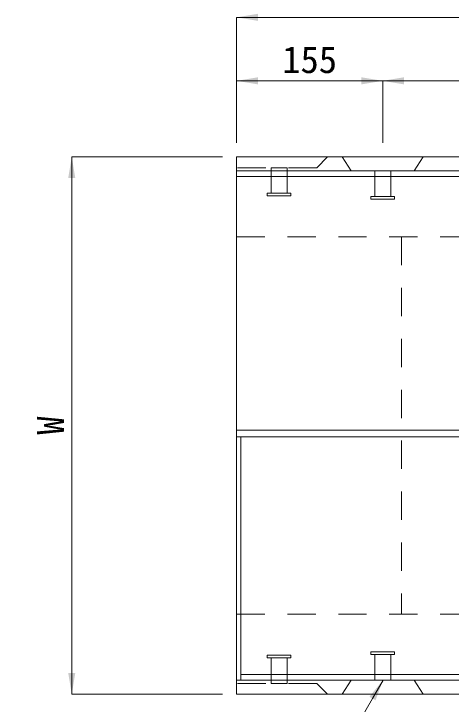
# Model space of a CAD drawing. Units: millimetres, scale not verified. Extents: x 289 to 42849, y -1182 to 27464.
# Drawn here: x 29634 to 30098, y 6055 to 6788 of the extents above; entities that cross this region are included whole.
import ezdxf
from ezdxf.enums import TextEntityAlignment as Align

# ---------------------------------------------------------------- set-up
doc = ezdxf.new("R2010")
doc.units = ezdxf.units.MM
doc.header["$LTSCALE"] = 40
doc.linetypes.add('USER2', pattern=[1.35, 0.75, -0.6])
for name, color, linetype, lineweight in [('インサート', 3, 'USER2', 5), ('寸法線', 7, 'Continuous', 9), ('本体', 2, 'Continuous', 9)]:
    doc.layers.add(name, color=color, linetype=linetype, lineweight=lineweight)
doc.styles.add('ＭＳ ゴシック', font='')
doc.styles.get('ＭＳ ゴシック').set_extended_font_data('MS Gothic')

# ---------------------------------------------------------------- blocks, each defined once
blk = doc.blocks.new('filled_arrow')
at = {"color": 0, "linetype": 'Continuous', "lineweight": -2}
blk.add_solid([(7.5, 1.25), (0, 0), (7.5, -1.25)], dxfattribs=at)

msp = doc.modelspace()

# ---------------------------------------------------------------- linework, layer by layer
at = {"layer": 'インサート'}
for p, q in [((29923.87, 6624.43), (29906.87, 6624.43)), ((29906.87, 6624.43), (29906.87, 6597.43)), ((29923.87, 6624.43), (29923.87, 6597.43)), ((30016.87, 6620.93), (30016.87, 6593.93)), ((30033.87, 6620.93), (30033.87, 6593.93)), ((29927.87, 6597.43), (29902.87, 6597.43)), ((29902.87, 6597.43), (29902.87, 6594.43)), ((29927.87, 6594.43), (29902.87, 6594.43)), ((29927.87, 6597.43), (29927.87, 6594.43)), ((30037.87, 6593.93), (30012.87, 6593.93)), ((30012.87, 6593.93), (30012.87, 6590.93)), ((30037.87, 6590.93), (30012.87, 6590.93)), ((30037.87, 6593.93), (30037.87, 6590.93)), ((29927.87, 6107.43), (29902.87, 6107.43)), ((29902.87, 6104.43), (29902.87, 6107.43)), ((29927.87, 6104.43), (29927.87, 6107.43)), ((30037.87, 6110.93), (30012.87, 6110.93)), ((30012.87, 6107.93), (30012.87, 6110.93)), ((30037.87, 6107.93), (30012.87, 6107.93)), ((30016.87, 6080.93), (30016.87, 6107.93)), ((30033.87, 6080.93), (30033.87, 6107.93)), ((30037.87, 6107.93), (30037.87, 6110.93)), ((29927.87, 6104.43), (29902.87, 6104.43)), ((29906.87, 6077.43), (29906.87, 6104.43)), ((29923.87, 6077.43), (29923.87, 6104.43)), ((29923.87, 6077.43), (29906.87, 6077.43))]:
    msp.add_line(p, q, dxfattribs=at)
at = {"layer": '寸法線'}
for p, q in [((29870.37, 6783.89), (30868.37, 6783.89)), ((29870.37, 6650.93), (29870.37, 6783.89)), ((29870.37, 6716.55), (30025.37, 6716.55)), ((29870.37, 6650.93), (29870.37, 6716.55)), ((30025.37, 6650.93), (30025.37, 6716.55)), ((30025.37, 6716.55), (30713.37, 6716.55)), ((30025.37, 6650.93), (30025.37, 6716.55)), ((29695.37, 6635.93), (29695.37, 6065.93)), ((29855.37, 6635.93), (29695.37, 6635.93)), ((29855.37, 6065.93), (29695.37, 6065.93))]:
    msp.add_line(p, q, dxfattribs=at)
msp.add_lwpolyline([(30025.76, 6080.93), (30014.51, 6061.44), (29948.24, 5946.67), (29633.87, 5949.26)], dxfattribs=at)
at = {"layer": '本体', "lineweight": 20}
for p, q in [((30868.37, 6635.93), (29870.37, 6635.93)), ((29870.37, 6065.93), (29870.37, 6635.93)), ((30868.37, 6620.93), (29870.37, 6620.93)), ((29870.37, 6080.93), (30868.37, 6080.93)), ((29870.37, 6065.93), (30868.37, 6065.93))]:
    msp.add_line(p, q, dxfattribs=at)
at = {"layer": '本体', "linetype": 'USER2'}
for p, q in [((29955.37, 6624.43), (29966.87, 6635.93)), ((29955.37, 6624.43), (29870.37, 6624.43)), ((29870.37, 6550.93), (30868.37, 6550.93)), ((30045.37, 6550.93), (30045.37, 6150.93)), ((29870.37, 6150.93), (30868.37, 6150.93)), ((29955.37, 6077.43), (29870.37, 6077.43)), ((29955.37, 6077.43), (29966.87, 6065.93))]:
    msp.add_line(p, q, dxfattribs=at)
at = {"layer": '本体'}
for p, q in [((29982.37, 6635.93), (29991.87, 6620.93)), ((30058.87, 6620.93), (30068.37, 6635.93)), ((29870.37, 6345.93), (30868.37, 6345.93)), ((29870.37, 6338.93), (30868.37, 6338.93)), ((29982.37, 6065.93), (29991.87, 6080.93)), ((30058.87, 6080.93), (30068.37, 6065.93))]:
    msp.add_line(p, q, dxfattribs=at)
at = {"layer": '本体', "color": 7}
for p, q in [((29870.37, 6614.93), (30868.37, 6614.93)), ((29874.87, 6086.93), (30108.37, 6086.93))]:
    msp.add_line(p, q, dxfattribs=at)
at = {"layer": '本体', "color": 7, "lineweight": 5}
msp.add_line((29874.87, 6338.93), (29874.87, 6080.93), dxfattribs=at)

# ---------------------------------------------------------------- block references
at = {"layer": '寸法線', "xscale": 3, "yscale": 3}
for p in [(29870.37, 6783.89), (29870.37, 6716.55), (30025.37, 6716.55)]:
    msp.add_blockref('filled_arrow', p, dxfattribs=at)
for p, rotation in [((30025.37, 6716.55), 180), ((29695.37, 6635.93), 270), ((29695.37, 6065.93), 90), ((30025.76, 6080.93), 240)]:
    msp.add_blockref('filled_arrow', p, dxfattribs=dict(at, rotation=rotation))

# ---------------------------------------------------------------- texts
at = {"layer": '寸法線', "style": 'ＭＳ ゴシック'}
msp.add_text('155', height=28.48, dxfattribs=at).set_placement((29947.87, 6739.05), align=Align.MIDDLE_CENTER)
msp.add_text('W', height=28.48, rotation=90, dxfattribs=at).set_placement((29672.87, 6350.93), align=Align.MIDDLE_CENTER)

doc.saveas('drawing.dxf')
